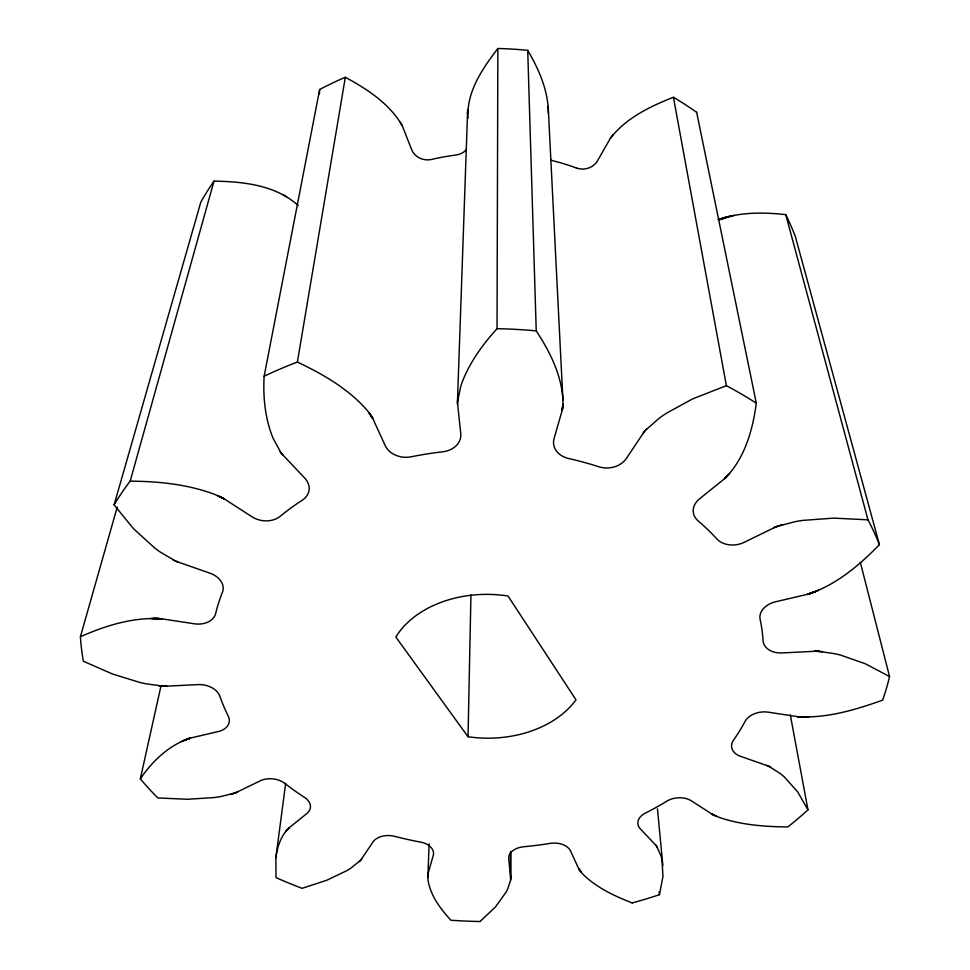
<?xml version="1.0" encoding="UTF-8"?>
<svg xmlns="http://www.w3.org/2000/svg" width="970" height="970" viewBox="0 0 970 970"><rect width="100%" height="100%" fill="white"/><g stroke="black" fill="none" stroke-linecap="round" stroke-linejoin="round"><path stroke-width="1.45" d="M298.178 205.507C275.516 184.979 243.252 181.645 214.006 181.111L130.174 481.156C157.601 481.326 185.428 484.078 211.448 493.209A91.592 67.633 11.2 0 1 216.577 495.185L224.349 498.944L251.982 516.78A20.964 16.053 9.4 0 0 280.148 516.343A275.916 199.493 0.5 0 1 302.313 500.168A21.11 16.345 8.8 0 0 304.641 477.967L281.154 453.148L273.079 438.21A139.619 113.441 4.8 0 1 270.751 432.087C264.689 414.19 263.052 395.02 264.143 376.227A407.679 296.517 0.5 0 1 297.353 362.065C321.967 373.692 346.338 387.612 364.95 407.849A95.606 75.296 9.4 0 1 368.26 411.765L372.71 418.349L385.187 445.557A21.461 17.181 4.5 0 0 411.219 456.797A275.916 199.493 0.5 0 1 442.829 451.777A21.498 17.29 2.9 0 0 460.75 433.493L457.44 402.271L460.871 385.939A141.123 114.205 -4.8 0 1 463.975 377.706C471.832 359.494 483.751 343.307 497.028 328.697L497.865 48.5A320.282 269.733 0.5 0 1 527.704 50.355C538.968 69.416 548.329 90.78 548.377 113.296M480.065 921.512A407.679 296.517 0.5 0 1 450.904 920.239C440.683 909.096 430.862 896.219 428.158 880.966A76.4 49.13 0.1 0 1 427.843 878.068L429.116 843.791M457.537 404.611L457.61 399.725M632.149 902.949A407.679 296.517 0.5 0 0 659.442 894.692L662.959 876.553L662.025 859.978A110.434 71.174 -1.1 0 0 661.019 855.976L656.544 846.034L640.418 828.962A17.775 11.713 -3.7 0 1 645.377 813.09A275.916 199.493 0.5 0 0 666.875 801.147A17.921 11.87 -4.3 0 1 691.404 800.856L711.883 814.06L717.776 816.801A81.965 54.975 -6.7 0 0 721.753 818.243C743.032 825.106 765.633 826.719 787.87 826.925A407.679 296.517 0.5 0 0 807.949 809.841L797.704 791.896L784.354 776.994A113.89 74.702 -4.5 0 0 780.389 773.672L768.677 766.167L740.619 756.345A18.636 12.683 -6.6 0 1 733.538 740.11A275.916 199.493 0.5 0 0 745.045 721.45A18.854 12.937 -7.1 0 1 768.24 712.174L797.922 716.721C826.937 718.455 855.601 709.761 882.627 700.17A407.679 296.517 0.5 0 0 889.551 676.551L865.385 663.795L840.663 655.126A120.389 81.916 -7.6 0 0 834.2 653.598L816.934 651.185L782.172 652.931A19.752 14.101 -8.7 0 1 763.099 640.818A275.916 199.493 0.5 0 0 760.128 619.345A19.982 14.429 -8.9 0 1 775.515 601.8L807.901 594.234C835.873 585.116 859.262 565.449 879.414 544.631A407.679 296.517 0.5 0 0 867.98 519.835L833.897 518.113L802.772 520.393A128.658 92.441 -9.9 0 0 795.254 521.654L776.558 526.54L744.257 542.291A20.782 15.726 -8.8 0 1 716.939 539.005A275.916 199.493 0.5 0 0 698.097 520.841A20.952 16.041 -8.4 0 1 699.6 498.774L724.772 478.549C744.633 458.858 752.781 430.122 756.297 403.144A407.679 296.517 0.5 0 0 726.372 385.684L692.471 398.961L666.729 413.05A137.267 105.233 -9.8 0 0 658.618 418.676L644.759 430.947L626.365 458.446A21.401 17.023 -4.9 0 1 598.878 466.788A275.916 199.493 0.5 0 0 568.602 458.495A21.461 17.181 -3.5 0 1 554.076 438.513L562.212 410.31L562.952 402.889A97.024 79.237 1.7 0 0 562.83 398.197C560.963 373.729 549.505 351.079 536.24 330.891L527.716 50.343M468.025 736.751L395.833 637.023A99.898 71.913 0.5 0 1 508.025 596.016L575.974 699.819A99.898 71.913 0.5 0 1 468.025 736.751L470.947 594.913M467.964 118.304C466.364 92.017 482.514 68.458 497.865 48.5M467.661 109.792L457.44 402.271M480.089 921.5L495.464 906.914L505.964 892.327A110.628 71.368 2.5 0 0 507.831 888.568L510.62 880.178L510.62 851.49M319.372 94.26L319.663 89.482A320.282 269.733 0.5 0 1 345.344 77.285C367.242 89.191 389.722 103.693 402.308 125.882L411.644 149.598A16.526 15.011 7.6 0 0 431.626 159.419A217.28 182.311 0.5 0 1 456.045 155.006A16.551 15.096 4.9 0 0 466.461 149.55M427.806 877.45L428.073 873.461L433.263 855.407A17.399 11.325 2.2 0 0 420.41 842.057A275.916 199.493 0.5 0 1 394.875 836.37A17.472 11.397 2.8 0 0 372.941 842.021L360.743 860.196L350.982 868.041A114.545 75.369 5.9 0 1 346.617 870.769L326.66 880.299L302.106 888.314A407.679 296.517 0.5 0 1 276.026 877.632L275.844 857.819L285.665 783.372M427.77 876.407L428.073 873.461M562.782 407L562.212 410.31L562.939 403.896M510.62 880.178L510.632 851.684M275.844 857.819C277.262 847.053 280.851 835.813 288.793 828.053L306.69 813.672A17.921 11.87 5.3 0 0 304.471 797.352A275.916 199.493 0.5 0 1 284.889 783.42A18.09 12.052 5.9 0 0 260.202 780.838L235.298 792.963L220.19 796.649A121.456 83.08 8.9 0 1 213.994 797.582L187.707 799.268L157.831 797.946A407.679 296.517 0.5 0 1 140.323 778.874L161.032 685.729M562.212 410.31L562.879 405.581M297.378 362.089L345.332 77.273M264.143 376.227L319.663 89.482M140.371 778.874C152.387 760.941 169.326 744.924 190.193 738.121L218.201 731.574A18.866 12.949 8.1 0 0 228.217 715.993A275.916 199.493 0.5 0 1 219.826 696.157A19.097 13.228 8.6 0 0 197.928 684.602L164.463 686.275L146.785 683.947A129.398 93.641 11 0 1 139.935 682.468L112.447 673.98L83.371 661.237A407.679 296.517 0.5 0 1 80.401 636.72L117.225 507.092M80.449 636.744C105.803 625.468 133.678 616.884 161.723 618.812L194.182 623.771A19.994 14.441 9.9 0 0 215.655 613.537A275.916 199.493 0.5 0 1 222.421 592.318A20.224 14.78 10.1 0 0 209.896 573.161L175.849 561.254L160.135 551.966A136.261 105.293 10.5 0 1 154.472 547.808L133.533 528.735L114.108 504.897L200.814 202.112A320.282 269.733 0.5 0 1 214.006 181.111M696.654 112.338A320.282 269.733 0.5 0 0 673.398 97.267C650.07 106.433 625.941 118.049 610.324 138.358L597.593 160.668A16.502 14.902 -9 0 1 576.459 168.016M610.324 138.358L612.822 134.975M643.243 432.959L646.614 428.898M359.47 861.53L361.749 858.899M285.641 831.532L288.793 828.053L287.011 829.799M286.368 830.587L288.793 828.053M727.415 476.052L724.772 478.549L729.573 473.554M724.772 478.549L728.421 474.912M779.334 525.546L774.084 527.619L782.293 524.637M718.406 219.547C739.916 212.03 763.354 212.175 785.761 214.637A320.282 269.733 0.5 0 1 795.4 236.716L879.414 544.631M181.366 741.601L190.193 738.121L187.161 739.067M233.103 793.715L237.201 792.138L230.739 794.406M182.627 740.995L190.193 738.121L185.937 739.552M818.716 590.184L807.901 594.234L811.514 593.131M183.682 740.522L190.193 738.121L184.518 740.146M817.128 590.888L807.901 594.234L813.005 592.573M718.503 219.705L725.305 217.28M815.806 591.445L807.901 594.234L814.764 591.87M718.346 219.438L721.086 218.492M718.588 219.85L729.634 216.262M720.067 219.559L734.047 215.388M161.735 686.142L166.961 686.251L158.886 685.875M819.686 651.319L814.376 651.21L822.499 651.597M150.338 618.52L161.723 618.812L158.013 618.484M808.725 716.976L797.922 716.721L801.378 717.012M152.047 618.472L161.723 618.812L156.437 618.448M807.076 717.024L797.922 716.721L802.881 717.048M153.466 618.448L161.723 618.812L154.582 618.436M805.718 717.048L797.922 716.721L804.651 717.048M632.173 902.924C614.956 896.183 597.556 888.205 584.037 875.279A78.024 50.767 -3.4 0 1 581.709 872.818L578.666 868.647L570.554 850.981A17.399 11.325 -1.1 0 0 549.905 843.415A275.916 199.493 0.5 0 1 523.739 846.749A17.351 11.276 -0.5 0 0 508.729 858.802L510.802 878.614M173.254 560.029L178.334 562.236M766.676 765.366L770.701 767.161M714.405 815.406L711.883 814.06L716.939 816.473M217.668 495.646L224.349 498.944L220.978 497.113M711.883 814.06L715.557 815.903M219.475 496.422L224.349 498.944M282.816 194.533L286.477 196.74M279.602 450.965L282.803 455.075M655.465 844.737L657.514 847.501M579.854 870.575L578.666 868.647L581.236 872.272M578.666 868.647L580.472 871.363M368.939 412.626L372.71 418.349L370.928 415.318M370.031 414.081L372.71 418.349M400.331 122.208L402.308 125.882M785.761 214.637L867.968 519.835M860.354 562.442L889.551 676.551M696.666 112.338L756.297 403.144M790.32 714.89L807.962 809.829M673.422 97.267L726.385 385.696M657.466 808.834L662.874 865.701M659.176 891.672L659.454 894.679M548.171 106.36L562.915 400.04M467.491 111.841L467.54 113.866M114.06 504.873A407.679 296.517 0.5 0 1 130.125 481.132M497.016 328.672A407.679 296.517 0.5 0 1 536.228 330.867M576.471 168.016A217.28 182.311 0.5 0 0 553.058 160.765A16.526 15.011 -6.8 0 1 550.754 160.001"/></g></svg>
